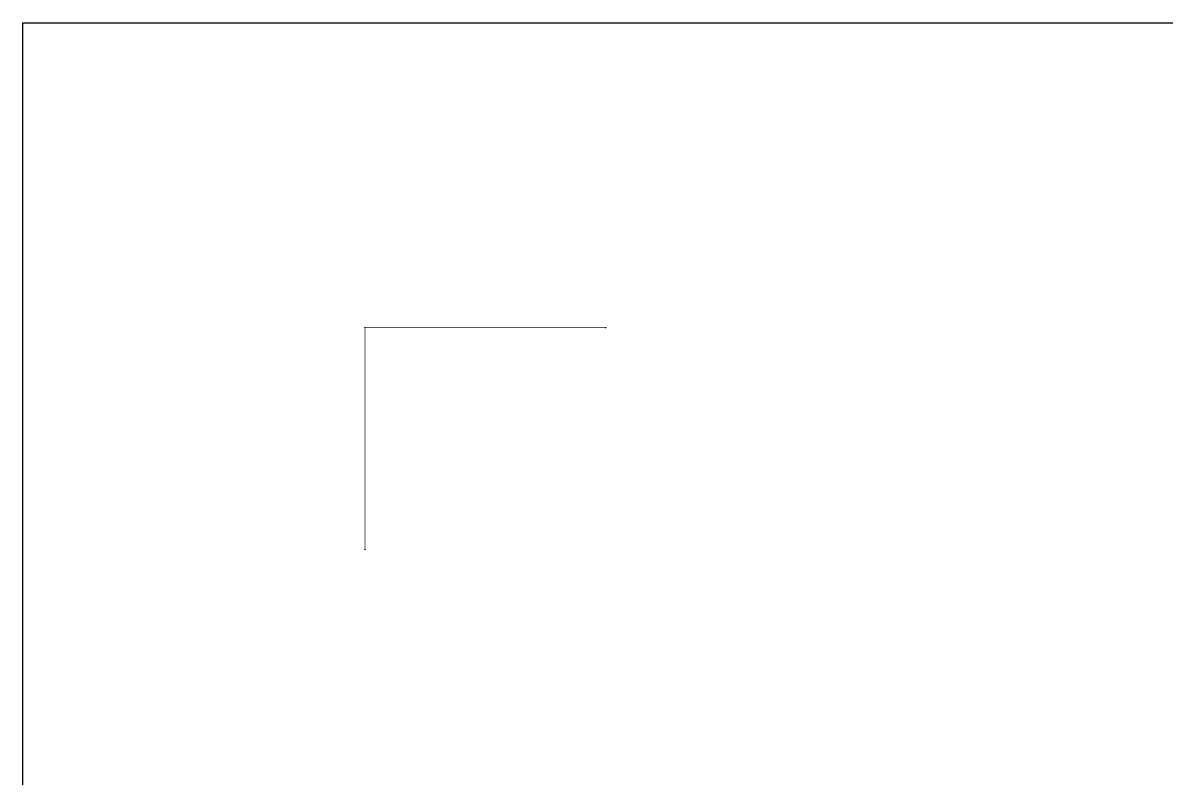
# Model space of a CAD drawing. Header units: millimetres. Extents: x 0 to 8.08, y 0 to 3.16.
# Drawn here: x 0 to 1.908, y 1.902 to 3.163 of the extents above; entities that cross this region are included whole.
import ezdxf

# ---------------------------------------------------------------- set-up
doc = ezdxf.new("R2010")
doc.units = ezdxf.units.MM
doc.header["$LTSCALE"] = 0.444489
doc.layers.get('0').update_dxf_attribs({"linetype": 'CONTINUOUS'})
doc.layers.add('2D_LINE_00', color=7, linetype='CONTINUOUS')

msp = doc.modelspace()

# ---------------------------------------------------------------- hatches: boundary and pattern name
at = {"linetype": 'CONTINUOUS'}
h = msp.add_hatch(color=7, dxfattribs=at)
edge = h.paths.add_edge_path()
edge.add_arc((0.5711, 2.6545), 0.0005, 0, 360)
h = msp.add_hatch(color=7, dxfattribs=at)
edge = h.paths.add_edge_path()
edge.add_arc((0.9727, 2.6545), 0.0005, 0, 360)
h = msp.add_hatch(color=7, dxfattribs=at)
edge = h.paths.add_edge_path()
edge.add_arc((0.5711, 2.2844), 0.0005, 0, 360)

# ---------------------------------------------------------------- linework, layer by layer
at = {"color": 7, "linetype": 'CONTINUOUS'}
for p, q in [((0, 0), (0, 3.1634)), ((0, 3.1634), (8.0816, 3.1634))]:
    msp.add_line(p, q, dxfattribs=at)
for centre in [(0.5711, 2.6545), (0.9727, 2.6545), (0.5711, 2.2844)]:
    msp.add_circle(centre, 0.0005, dxfattribs=at)
at = {"layer": '2D_LINE_00', "color": 1, "linetype": 'CONTINUOUS', "const_width": 0.001}
for points in [[(0.5711, 2.6545), (0.5711, 2.2844)], [(0.9727, 2.6545), (0.5711, 2.6545)]]:
    msp.add_lwpolyline(points, dxfattribs=at)

doc.saveas('drawing.dxf')
